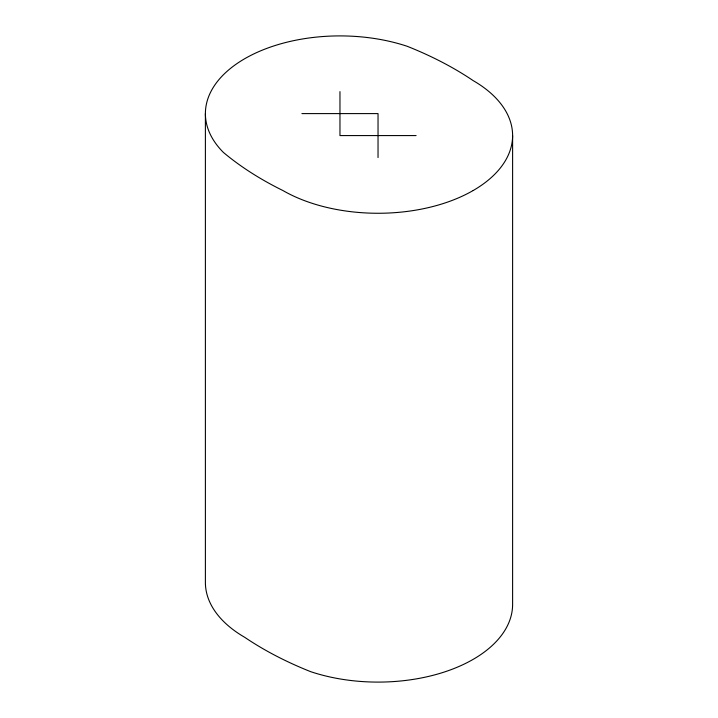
<?xml version="1.0" encoding="UTF-8"?>
<svg xmlns="http://www.w3.org/2000/svg" width="718" height="718" viewBox="0 0 718 718"><rect width="100%" height="100%" fill="white"/><g stroke="black" fill="none" stroke-linecap="round" stroke-linejoin="round"><path stroke-width="1.08" d="M301.901 113.597L378.036 113.597L378.036 157.547M416.099 135.576L339.964 135.576L339.964 91.617M512.607 135.576L512.607 604.403A134.58 77.697 0 0 1 310.741 671.689A340.09 196.346 0 0 1 244.811 637.369A134.58 77.697 0 0 1 205.393 582.424L205.393 113.597M473.189 190.512A134.58 77.697 0 0 0 473.189 80.631A340.09 196.346 0 0 0 407.259 46.311A134.58 77.697 0 0 0 244.811 58.661A134.58 77.697 0 0 0 223.424 152.449A340.09 196.346 0 0 0 282.874 190.512A134.58 77.697 0 0 0 473.189 190.512"/></g></svg>
